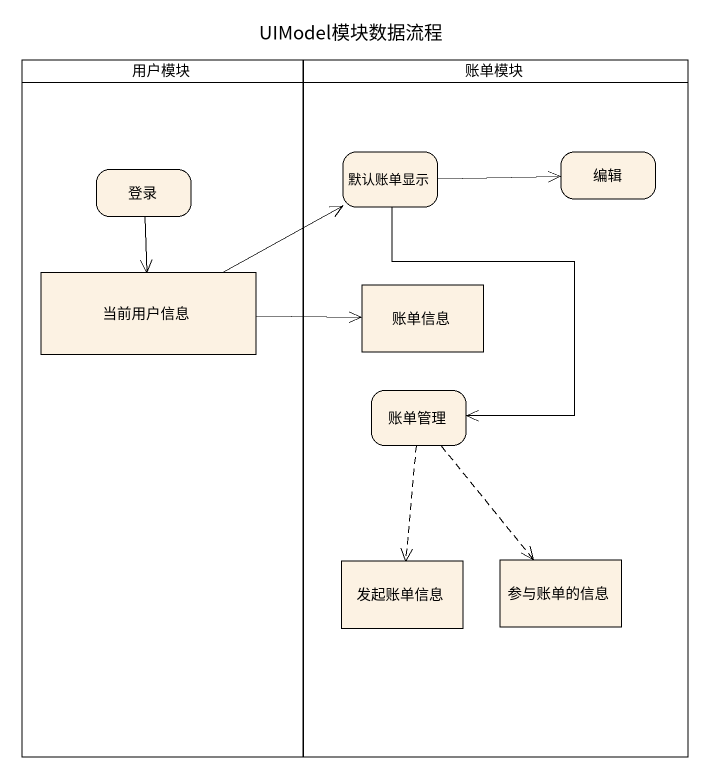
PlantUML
@startuml
title UIModel模块数据流程
hide empty description
state 用户模块 <<partition>> {
  state 登录
  state 当前用户信息 <<object>>
}
state 账单模块 <<partition>> {
  state 默认账单显示
  state 编辑
  state 账单信息 <<object>>
  state 账单管理
  state 发起账单信息 <<object>>
  state 参与账单的信息 <<object>>
}
默认账单显示 -right-> 编辑
默认账单显示 --> 账单管理
登录 --> 当前用户信息
当前用户信息 -right-> 默认账单显示
当前用户信息 -right-> 账单信息
账单管理 -[dashed]-> 发起账单信息
账单管理 -[dashed]-> 参与账单的信息
@enduml
